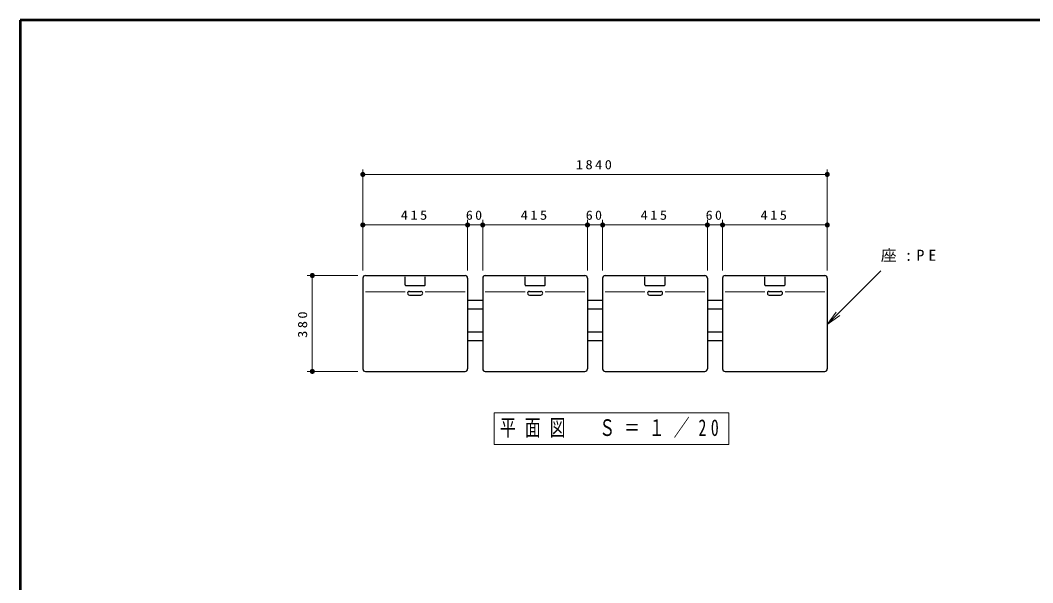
# Model space of a CAD drawing. Units: millimetres on the paper, scale 1:20. Extents: x -365 to 0, y -12 to 257.
# Drawn here: x -365 to -164.5, y 145.6 to 257 of the extents above; entities that cross this region are included whole.
import ezdxf

# ---------------------------------------------------------------- set-up
doc = ezdxf.new("R2010")
doc.units = ezdxf.units.MM
doc.layers.add('LY_1', color=7, linetype='Continuous', lineweight=25)
doc.layers.add('LY_3', color=7, linetype='Continuous', lineweight=13)
doc.styles.add('ＭＳ ゴシック', font='')
doc.styles.get('ＭＳ ゴシック').set_extended_font_data('MS Gothic')

# ---------------------------------------------------------------- blocks, each defined once
blk = doc.blocks.new('open_arrow')
at = {"color": 0, "linetype": 'Continuous', "lineweight": -2}
blk.add_lwpolyline([(7.5, 1.25), (0, 0), (7.5, -1.25)], dxfattribs=at)
blk = doc.blocks.new('filled_dot')
at = {"color": 0, "linetype": 'Continuous', "lineweight": -2, "const_width": 1.25}
blk.add_lwpolyline([(-0.625, 0, 1), (0.625, 0, 1)], format="xyb", close=True, dxfattribs=at)

msp = doc.modelspace()

# ---------------------------------------------------------------- linework, layer by layer
at = {"layer": 'LY_1', "lineweight": 13}
for p, q in [((-297.148, 207.473), (-297.148, 227.473)), ((-205.148, 207.473), (-205.148, 227.473)), ((-297.148, 226.473), (-205.148, 226.473)), ((-276.398, 207.473), (-276.398, 217.473)), ((-273.398, 207.473), (-273.398, 217.473)), ((-252.648, 207.473), (-252.648, 217.473)), ((-249.648, 207.473), (-249.648, 217.473)), ((-228.898, 207.473), (-228.898, 217.473)), ((-225.898, 207.473), (-225.898, 217.473)), ((-297.148, 216.473), (-276.398, 216.473)), ((-276.398, 216.473), (-273.398, 216.473)), ((-273.398, 216.473), (-252.648, 216.473)), ((-252.648, 216.473), (-249.648, 216.473)), ((-249.648, 216.473), (-228.898, 216.473)), ((-228.898, 216.473), (-225.898, 216.473)), ((-225.898, 216.473), (-205.148, 216.473)), ((-205.148, 196.754), (-194.541, 207.36)), ((-298.148, 206.473), (-308.148, 206.473)), ((-307.148, 187.473), (-307.148, 206.473)), ((-296.648, 203.242), (-288.773, 203.242)), ((-284.773, 203.242), (-276.898, 203.242)), ((-272.898, 203.242), (-265.023, 203.242)), ((-261.023, 203.242), (-253.148, 203.242)), ((-249.148, 203.242), (-241.273, 203.242)), ((-237.273, 203.242), (-229.398, 203.242)), ((-225.398, 203.242), (-217.523, 203.242)), ((-213.523, 203.242), (-205.648, 203.242)), ((-298.148, 187.473), (-308.148, 187.473)), ((-224.624, 179.309), (-271.124, 179.309)), ((-271.124, 179.309), (-271.124, 173.009)), ((-224.624, 173.009), (-224.624, 179.309)), ((-271.124, 173.009), (-224.624, 173.009))]:
    msp.add_line(p, q, dxfattribs=at)
at = {"layer": 'LY_1'}
for p, q in [((-297.148, 205.973), (-297.148, 187.973)), ((-296.648, 206.473), (-276.898, 206.473)), ((-288.773, 204.598), (-288.773, 206.223)), ((-284.773, 204.598), (-284.773, 206.223)), ((-276.398, 205.973), (-276.398, 187.973)), ((-273.398, 205.973), (-273.398, 187.973)), ((-272.898, 206.473), (-253.148, 206.473)), ((-265.023, 204.598), (-265.023, 206.223)), ((-261.023, 204.598), (-261.023, 206.223)), ((-252.648, 205.973), (-252.648, 187.973)), ((-249.648, 205.973), (-249.648, 187.973)), ((-249.148, 206.473), (-229.398, 206.473)), ((-241.273, 204.598), (-241.273, 206.223)), ((-237.273, 204.598), (-237.273, 206.223)), ((-228.898, 205.973), (-228.898, 187.973)), ((-225.898, 205.973), (-225.898, 187.973)), ((-225.398, 206.473), (-205.648, 206.473)), ((-217.523, 204.598), (-217.523, 206.223)), ((-213.523, 204.598), (-213.523, 206.223)), ((-205.148, 205.973), (-205.148, 187.973)), ((-288.673, 204.498), (-284.873, 204.498)), ((-287.898, 203.333), (-285.648, 203.333)), ((-287.898, 202.583), (-285.648, 202.583)), ((-264.923, 204.498), (-261.123, 204.498)), ((-264.148, 203.333), (-261.898, 203.333)), ((-264.148, 202.583), (-261.898, 202.583)), ((-241.173, 204.498), (-237.373, 204.498)), ((-240.398, 203.333), (-238.148, 203.333)), ((-240.398, 202.583), (-238.148, 202.583)), ((-217.423, 204.498), (-213.623, 204.498)), ((-216.648, 203.333), (-214.398, 203.333)), ((-216.648, 202.583), (-214.398, 202.583)), ((-276.398, 201.573), (-273.398, 201.573)), ((-252.648, 201.573), (-249.648, 201.573)), ((-228.898, 201.573), (-225.898, 201.573)), ((-276.398, 199.873), (-273.398, 199.873)), ((-252.648, 199.873), (-249.648, 199.873)), ((-228.898, 199.873), (-225.898, 199.873)), ((-276.398, 195.323), (-273.398, 195.323)), ((-252.648, 195.323), (-249.648, 195.323)), ((-228.898, 195.323), (-225.898, 195.323)), ((-276.398, 193.623), (-273.398, 193.623)), ((-252.648, 193.623), (-249.648, 193.623)), ((-228.898, 193.623), (-225.898, 193.623)), ((-296.648, 187.473), (-276.898, 187.473)), ((-272.898, 187.473), (-253.148, 187.473)), ((-249.148, 187.473), (-229.398, 187.473)), ((-225.398, 187.473), (-205.648, 187.473))]:
    msp.add_line(p, q, dxfattribs=at)
for centre, radius, start, end in [((-296.648, 205.973), 0.5, 89.99998, 179.99996), ((-288.673, 204.598), 0.1, 179.99996, 270), ((-284.873, 204.598), 0.1, 270.00002, 0), ((-276.898, 205.973), 0.5, 0, 89.99998), ((-272.898, 205.973), 0.5, 89.99998, 179.99996), ((-264.923, 204.598), 0.1, 179.99996, 270), ((-261.123, 204.598), 0.1, 270.00002, 0), ((-253.148, 205.973), 0.5, 0, 89.99998), ((-249.148, 205.973), 0.5, 89.99998, 179.99996), ((-241.173, 204.598), 0.1, 179.99996, 270), ((-237.373, 204.598), 0.1, 270.00002, 0), ((-229.398, 205.973), 0.5, 0, 89.99998), ((-225.398, 205.973), 0.5, 89.99998, 179.99996), ((-217.423, 204.598), 0.1, 179.99996, 270), ((-213.623, 204.598), 0.1, 270.00002, 0), ((-205.648, 205.973), 0.5, 0, 89.99998), ((-287.898, 202.958), 0.375, 89.99998, 270), ((-285.648, 202.958), 0.375, 270.00002, 89.99998), ((-264.148, 202.958), 0.375, 89.99998, 270), ((-261.898, 202.958), 0.375, 270.00002, 89.99998), ((-240.398, 202.958), 0.375, 89.99998, 270), ((-238.148, 202.958), 0.375, 270.00002, 89.99998), ((-216.648, 202.958), 0.375, 89.99998, 270), ((-214.398, 202.958), 0.375, 270.00002, 89.99998), ((-296.648, 187.973), 0.5, 179.99996, 270), ((-276.898, 187.973), 0.5, 270.00002, 0), ((-272.898, 187.973), 0.5, 179.99996, 270), ((-253.148, 187.973), 0.5, 270.00002, 0), ((-249.148, 187.973), 0.5, 179.99996, 270), ((-229.398, 187.973), 0.5, 270.00002, 0), ((-225.398, 187.973), 0.5, 179.99996, 270), ((-205.648, 187.973), 0.5, 270.00002, 0)]:
    msp.add_arc(centre, radius, start, end, dxfattribs=at)
at = {"layer": 'LY_3', "lineweight": 50}
for p, q in [((-365, 257), (-365, 0)), ((0, 257), (-365, 257))]:
    msp.add_line(p, q, dxfattribs=at)

# ---------------------------------------------------------------- block references
at = {"layer": 'LY_1', "lineweight": 13, "xscale": 0.4, "yscale": 0.4}
for p in [(-297.148, 226.473), (-297.148, 216.473)]:
    msp.add_blockref('filled_dot', p, dxfattribs=at)
for name, p, rotation in [('filled_dot', (-205.148, 226.473), 180), ('filled_dot', (-276.398, 216.473), 180), ('filled_dot', (-273.398, 216.473), 180), ('filled_dot', (-252.648, 216.473), 180), ('filled_dot', (-249.648, 216.473), 180), ('filled_dot', (-228.898, 216.473), 180), ('filled_dot', (-225.898, 216.473), 180), ('filled_dot', (-205.148, 216.473), 180), ('filled_dot', (-307.148, 206.473), 270), ('open_arrow', (-205.148, 196.754), 45), ('filled_dot', (-307.148, 187.473), 90)]:
    msp.add_blockref(name, p, dxfattribs=dict(at, rotation=rotation))

# ---------------------------------------------------------------- texts
at = {"layer": 'LY_1', "style": 'ＭＳ ゴシック'}
for s, insert, char_height, attachment_point in [('\\T1.33;\\W1.15;1840', (-251.148, 227.473), 1.833, 8), ('\\T1.33;\\W1.15;415', (-286.773, 217.473), 1.833, 8), ('\\T1.34;\\W1.1;60', (-274.898, 217.473), 1.833, 8), ('\\T1.33;\\W1.15;415', (-263.023, 217.473), 1.833, 8), ('\\T1.34;\\W1.1;60', (-251.148, 217.473), 1.833, 8), ('\\T1.33;\\W1.15;415', (-239.273, 217.473), 1.833, 8), ('\\T1.34;\\W1.1;60', (-227.398, 217.473), 1.833, 8), ('\\T1.33;\\W1.15;415', (-215.523, 217.473), 1.833, 8), ('\\T1.5;\\W1.05;座:PE', (-194.564, 210.36), 2.199, 4), ('\\T1.56;\\W0.7;平面図\u3000Ｓ＝１／20', (-247.874, 176.159), 3.299, 5)]:
    msp.add_mtext(s, dxfattribs=dict(at, insert=insert, char_height=char_height, attachment_point=attachment_point))
at = {"layer": 'LY_1', "insert": (-308.148, 196.973), "char_height": 1.833, "attachment_point": 8, "rotation": 90, "style": 'ＭＳ ゴシック'}
msp.add_mtext('\\T1.33;\\W1.15;380', dxfattribs=at)

doc.saveas('drawing.dxf')
